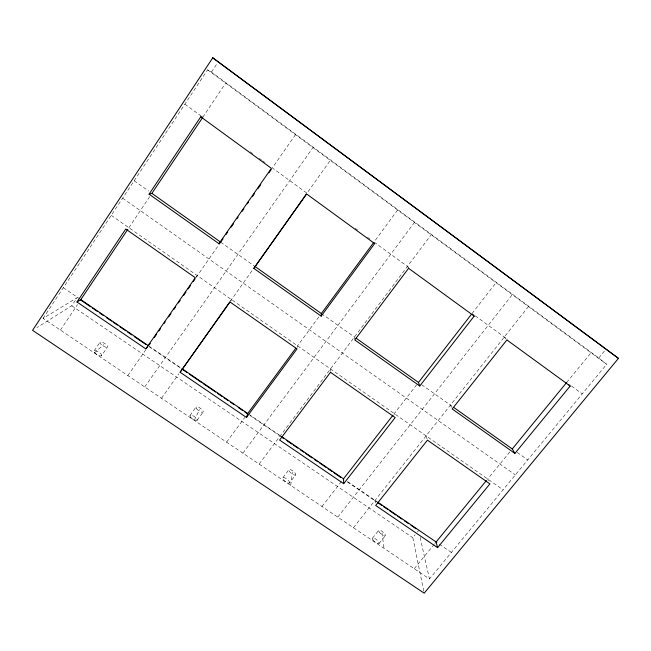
<?xml version="1.0" encoding="UTF-8"?>
<svg xmlns="http://www.w3.org/2000/svg" width="651" height="651" viewBox="0 0 651 651"><rect width="100%" height="100%" fill="white"/><g stroke="black" fill="none" stroke-linecap="round" stroke-linejoin="round"><path stroke-width="0.49" stroke-dasharray="3.25 2.44" d="M330.488 371.452L330.505 368.922M290.728 485.418L292.307 472.276M297.295 347.365L297.548 345.844L318.957 316.785M194.234 420.334L199.605 409.512M230.495 301.177L231.512 299.59M43.064 318.372L207.612 69.812L211.445 72.074L598.774 357.969L606.659 364.316L429.465 578.991L43.064 318.372L77.192 297.653L71.773 305.783L36.814 327.648M211.445 72.074L217.231 63.35M60.437 330.09L77.51 304.57M128.906 227.728L149.689 196.651M202.811 117.229L225.637 83.116M94.2 350.824L100.108 342.157M101.499 355.747A4.427 1.53 32 0 0 97.015 351.133A4.427 1.53 32 0 0 95.005 352.988A4.427 1.53 32 0 0 101.499 355.747L107.423 347.105A4.435 1.481 32.2 0 0 102.907 342.507A4.435 1.481 32.2 0 0 100.946 344.289A4.435 1.481 32.2 0 0 107.423 347.105M127.848 375.562L145.669 349.953M196.211 277.326L220.128 242.953M295.481 134.659L272.338 167.917L307.003 193.192L330.301 160.366M144.725 386.946L312.952 147.549M161.497 398.257L178.862 373.78M230.34 301.242L254.435 267.276M189.994 415.468L196.032 407.095M197.131 420.286L203.177 411.928M226.597 442.167L244.792 417.462M397.598 210.029L374.016 242.042L409.072 267.602M242.896 453.153L414.427 222.447M259.098 464.082L431.157 234.799M282.876 477.679L289.02 469.599M289.426 483.042A4.24 1.473 38.1 0 0 285.455 478.151A4.24 1.473 38.1 0 0 283.559 479.909A4.24 1.473 38.1 0 0 289.426 483.042L295.595 474.961A4.248 1.432 38 0 0 291.583 470.095A4.248 1.432 38 0 0 289.736 471.788A4.248 1.432 38 0 0 295.595 474.961M322.001 506.511L343.525 478.827M416.656 384.774L394.262 413.572L394.815 415.973M472.056 313.522L496.038 282.68M337.747 517.138L512.272 294.659M353.412 527.701L528.4 306.564M372.486 538.157L378.727 530.337M379.045 543.512L385.319 535.692M423.777 591.198L412.799 537.677L415.126 534.813M417.446 531.948L418.609 530.516M414.231 568.722L434.184 544.342M434.827 543.552L436.113 541.982L438.53 543.626M509.798 451.965L487.664 478.998L488.421 480.617M566.663 382.487L590.994 352.761M598.774 357.969L605.471 349.815M195.984 277.025L197.359 275.674M94.338 352.964L103.769 344.631M71.773 305.783L412.799 537.677M63.359 287.718L79.983 299.061M148.542 345.827L182.337 368.881M248.544 414.036L280.361 435.747M347.691 481.667L376.734 501.482M439.327 544.179L451.403 552.414M149.339 346.861L180.376 368.027M250 415.517L281.037 436.683M347.308 481.878L376.669 501.905M111.256 215.367L503.085 489.796M122.648 198.156L515.364 474.921M134.155 180.783L148.664 191.077M220.681 242.156L254.997 266.487M321.342 313.546L354.445 337.023L354.673 338.968M421.685 384.7L452.087 406.265M517.154 452.412L527.741 459.923M184.876 104.16L201.997 116.635M250.253 151.821L252.71 153.612M259.253 158.38L261.71 160.17M262.524 160.764L264.981 162.555M355.218 228.338L357.668 230.129M367.473 237.281L369.931 239.063M475.287 315.881L507.585 339.415M571.586 386.084L582.271 393.863M207.612 69.812L606.659 364.316M504.297 337.023L506.25 339.22M407.436 266.405L408.21 267.675M450.435 405.093L451.485 407.42M426.088 435.861L427.471 440.166M420.164 537.441L429.465 578.991M382.023 533.014L383.992 548.321M375.066 500.342L375.375 502.914M196.618 408.771A4.321 1.481 35.1 0 0 202.884 412.197A4.321 1.481 35.1 0 0 199.296 407.591A4.321 1.481 35.1 0 0 196.618 408.771M379.256 532.022A4.256 1.359 40.5 0 0 385.042 535.928A4.256 1.359 40.5 0 0 381.763 531.118A4.256 1.359 40.5 0 0 379.256 532.022M190.556 417.169A4.305 1.53 35.1 0 0 196.83 420.562A4.305 1.53 35.1 0 0 193.282 415.924A4.305 1.53 35.1 0 0 190.556 417.169M372.982 539.866A4.248 1.4 40.7 0 0 378.768 543.756A4.248 1.4 40.7 0 0 375.537 538.906A4.248 1.4 40.7 0 0 372.982 539.866"/><path stroke-width="0.98" d="M306.426 194.014L253.817 268.383L321.187 316.126L321.342 313.546L373.414 242.856M229.754 302.064L180.107 372.25L246.485 417.47L247.722 413.483L295.749 348.285M212.763 57.817L32.55 330.317L424.183 593.183L618.45 358.359L212.763 57.817L618.45 358.359M76.997 302.007L125.757 229.038L195.3 277.7L145.791 348.871L76.997 302.007L80.814 299.623L127.783 229.396M220.111 242.66L218.964 243.686L149.079 194.153L200.752 116.822L202.127 117.099M149.079 194.153L151.886 193.363L202.811 117.229M218.964 243.686L271.402 168.316L200.752 116.822M149.12 344.997L150.267 343.354M154.287 337.576L156.582 334.272M158.877 330.968L160.602 328.495M164.052 323.539L165.199 321.887M168.642 316.939L170.944 313.636M173.809 309.51L175.534 307.036M178.407 302.91L180.132 300.428M183.574 295.481L185.877 292.177M188.172 288.873L190.466 285.577M193.339 281.452L195.064 278.97M223.008 238.819L220.681 242.156L151.886 193.363M225.905 234.645L227.647 232.147M231.129 227.142L233.457 223.806M236.94 218.801L238.095 217.133M242.156 211.29L243.897 208.792M247.38 203.787L248.544 202.119M252.604 196.276L254.346 193.778M257.829 188.774L260.734 184.599M268.855 172.922L271.182 169.585M180.107 372.25L229.982 301.966L297.035 348.887L246.485 417.47M253.817 268.383L306.621 193.982L374.667 243.572L321.187 316.126M343.695 483.693L395.181 417.568L330.488 372.299L279.605 440.035L343.695 483.693L343.525 478.827L393.025 415.167M472.593 314.164L474.188 316.109L419.765 385.994L418.479 382.43L471.438 314.319M437.594 547.67L375.684 505.485L427.471 440.166L489.926 483.872L437.594 547.67L436.113 541.982L486.395 480.552M568.762 384.635L570.162 386.059L514.908 453.422L512.264 448.946L566.663 382.487M145.791 348.871L147.443 347.04M80.814 299.623L148.542 345.827M182.337 368.881L247.722 413.483M281.191 436.308L343.525 478.827M377.572 502.051L436.113 541.982M80.553 299.948L90.619 306.808M92.296 307.956L97.324 311.39M99.847 313.107L103.2 315.393M106.552 317.68L111.59 321.114M113.266 322.261L117.457 325.118M119.979 326.835L125.846 330.838M127.523 331.986L131.722 334.842M134.236 336.559L145.979 344.574M182.89 369.744L187.081 372.608M189.604 374.325L201.346 382.332M203.022 383.48L215.603 392.057M217.288 393.204L222.316 396.638M223.993 397.777L228.192 400.642M230.706 402.359L234.059 404.645M238.258 407.502L242.449 410.366M244.963 412.083L247.486 413.8M281.875 437.252L283.551 438.4M286.912 440.686L291.941 444.12M293.617 445.268L297.816 448.124M300.331 449.841L303.683 452.128M305.368 453.275L312.073 457.856M314.596 459.565L317.948 461.86M319.625 462.999L326.338 467.581M328.014 468.72L332.205 471.584M333.882 472.732L340.595 477.305M377.507 502.482L381.698 505.339M383.382 506.486L387.573 509.342M389.249 510.49L395.963 515.063M397.639 516.21L401.83 519.067M404.352 520.784L408.543 523.648M411.058 525.365L416.095 528.799M254.997 266.487L321.342 313.546M356.089 338.186L418.479 382.43M453.731 407.428L512.264 448.946M419.765 385.994L354.787 339.944L408.6 268.302L474.188 316.109M514.908 453.422L452.193 408.974L506.901 339.952L570.162 386.059"/></g></svg>
